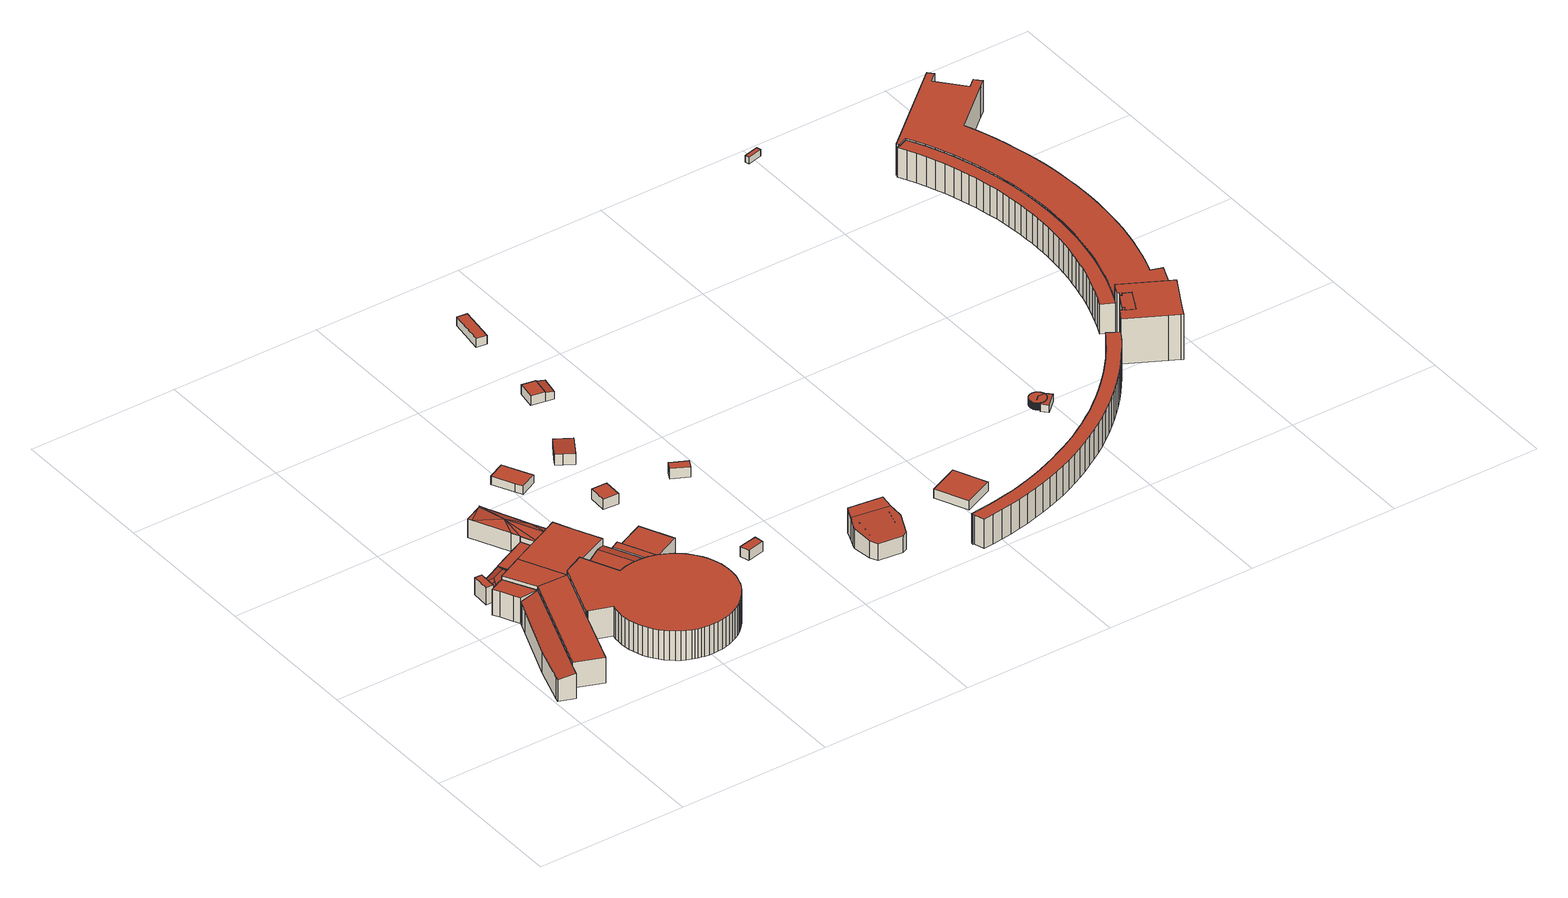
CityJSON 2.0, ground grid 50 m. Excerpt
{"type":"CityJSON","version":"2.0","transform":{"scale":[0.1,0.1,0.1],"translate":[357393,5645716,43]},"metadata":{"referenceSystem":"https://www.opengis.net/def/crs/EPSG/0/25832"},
"CityObjects":{
"building1":{"type":"Building","attributes":{"Gemeindeschluessel":"05315000","Geometrietyp2DReferenz":"3000","function":"31001_2000"},"children":["building1-1","building1-2"]},
"building1-1":{"type":"BuildingPart","attributes":{"roofType":"2100","measuredHeight":8.91},"parents":["building1"],"geometry":[{"type":"Solid","lod":"2","boundaries":[[[[0,1,2,3]],[[4,5,1,0]],[[6,7,5,4]],[[8,9,7,6]],[[10,11,9,8]],[[12,13,14,15]],[[16,17,13,12]],[[3,2,17,16]],[[12,15,10,8,6,4,0,3,16]],[[1,5,7,9,11,14,13,17,2]],[[11,10,15,14]]]],"semantics":{"surfaces":[{"type":"WallSurface"},{"type":"RoofSurface"},{"type":"GroundSurface"},{"type":"ClosureSurface"}],"values":[[0,0,0,0,0,0,0,0,1,2,3]]}}]},
"building1-2":{"type":"BuildingPart","attributes":{"roofType":"1000","measuredHeight":8.97},"parents":["building1"],"geometry":[{"type":"Solid","lod":"2","boundaries":[[[[18,19,20,21]],[[22,15,14,19,18]],[[23,24,11,10,25]],[[26,27,24,23]],[[28,29,27,26]],[[21,20,29,28]],[[26,23,25,22,18,21,28]],[[19,14,11,24,27,29,20]],[[15,22,25,10]],[[11,14,15,10]]]],"semantics":{"surfaces":[{"type":"WallSurface"},{"type":"RoofSurface"},{"type":"GroundSurface"},{"type":"ClosureSurface"}],"values":[[0,0,0,0,0,0,1,2,0,3]]}}]},
"building2":{"type":"Building","attributes":{"Gemeindeschluessel":"05315000","Geometrietyp2DReferenz":"3000","function":"31001_2000","roofType":"1000","measuredHeight":6},"geometry":[{"type":"Solid","lod":"2","boundaries":[[[[30,31,32,33]],[[34,35,31,30]],[[36,37,35,34]],[[33,32,37,36]],[[34,30,33,36]],[[31,35,37,32]]]],"semantics":{"surfaces":[{"type":"WallSurface"},{"type":"RoofSurface"},{"type":"GroundSurface"}],"values":[[0,0,0,0,1,2]]}}]},
"building3":{"type":"Building","attributes":{"Gemeindeschluessel":"05315000","Geometrietyp2DReferenz":"3000","function":"31001_2000"},"address":[{"country":"Germany","locality":"Köln","thoroughfareNumber":"1","thoroughfareName":"Rheinparkweg"}],"children":["building3-1","building3-2"]},
"building3-1":{"type":"BuildingPart","attributes":{"roofType":"1000","measuredHeight":8.98},"parents":["building3"],"geometry":[{"type":"Solid","lod":"2","boundaries":[[[[38,39,40,41]],[[42,43,39,38]],[[44,45,43,42]],[[46,47,45,44]],[[48,49,47,46]],[[50,51,49,48]],[[46,44,42,38,41,50,48]],[[40,39,43,45,47,49,51]],[[51,50,41,40]]]],"semantics":{"surfaces":[{"type":"WallSurface"},{"type":"RoofSurface"},{"type":"GroundSurface"},{"type":"ClosureSurface"}],"values":[[0,0,0,0,0,0,1,2,3]]}}]},
"building3-2":{"type":"BuildingPart","attributes":{"roofType":"1000","measuredHeight":9.02},"parents":["building3"],"geometry":[{"type":"Solid","lod":"2","boundaries":[[[[52,53,51,50]],[[54,55,53,52]],[[41,40,55,54]],[[54,52,50,41]],[[53,55,40,51]],[[51,40,41,50]]]],"semantics":{"surfaces":[{"type":"WallSurface"},{"type":"RoofSurface"},{"type":"GroundSurface"},{"type":"ClosureSurface"}],"values":[[0,0,0,1,2,3]]}}]},
"building4":{"type":"Building","attributes":{"Gemeindeschluessel":"05315000","Geometrietyp2DReferenz":"3000","function":"31001_2000"},"children":["building4-1","building4-2","building4-3"]},
"building4-1":{"type":"BuildingPart","attributes":{"roofType":"5000","measuredHeight":5.73},"parents":["building4"],"geometry":[{"type":"Solid","lod":"2","boundaries":[[[[56,57,58,59]],[[60,61,57,56]],[[62,63,64,65]],[[66,67,63,62]],[[68,69,67,66]],[[59,58,69,68]],[[70,71,66,62,65,72]],[[65,60,72]],[[70,72,60,56,73]],[[56,59,73]],[[70,73,59,68,71]],[[68,66,71]],[[57,61,64,63,67,69,58]],[[61,60,65,64]]]],"semantics":{"surfaces":[{"type":"WallSurface"},{"type":"RoofSurface"},{"type":"GroundSurface"},{"type":"ClosureSurface"}],"values":[[0,0,0,0,0,0,1,1,1,1,1,1,2,3]]}}]},
"building4-2":{"type":"BuildingPart","attributes":{"roofType":"1000","measuredHeight":8.86},"parents":["building4"],"geometry":[{"type":"Solid","lod":"2","boundaries":[[[[41,74,75,76]],[[54,77,64,74,41]],[[78,79,80,81,82]],[[83,84,79,78]],[[85,86,84,83]],[[87,88,86,85]],[[76,75,88,87]],[[85,83,78,82,54,41,76,87]],[[74,64,80,79,84,86,88,75]],[[77,54,82,81]],[[80,64,77,81]]]],"semantics":{"surfaces":[{"type":"WallSurface"},{"type":"RoofSurface"},{"type":"GroundSurface"},{"type":"ClosureSurface"}],"values":[[0,0,0,0,0,0,0,1,2,0,3]]}}]},
"building4-3":{"type":"BuildingPart","attributes":{"roofType":"1000","measuredHeight":4.04},"parents":["building4"],"geometry":[{"type":"Solid","lod":"2","boundaries":[[[[89,90,61,60,91]],[[92,93,90,89]],[[81,80,93,92]],[[65,64,77]],[[81,92,89,91,77]],[[90,93,80,64,61]],[[80,81,77,64]],[[65,77,91,60]],[[61,64,65,60]]]],"semantics":{"surfaces":[{"type":"WallSurface"},{"type":"RoofSurface"},{"type":"GroundSurface"},{"type":"ClosureSurface"}],"values":[[0,0,0,0,1,2,3,0,3]]}}]},
"building5":{"type":"Building","attributes":{"Gemeindeschluessel":"05315000","Geometrietyp2DReferenz":"3000","function":"31001_2000","roofType":"1000","measuredHeight":10.26},"geometry":[{"type":"Solid","lod":"2","boundaries":[[[[94,95,96,97]],[[98,99,95,94]],[[100,101,99,98]],[[102,103,101,100]],[[104,105,103,102]],[[106,107,105,104]],[[108,109,107,106]],[[110,111,109,108]],[[112,113,111,110]],[[114,115,113,112]],[[116,117,115,114]],[[118,119,117,116]],[[120,121,119,118]],[[122,123,121,120]],[[124,125,123,122]],[[126,127,125,124]],[[128,129,127,126]],[[130,131,129,128]],[[132,133,131,130]],[[134,135,133,132]],[[136,137,135,134]],[[138,139,137,136]],[[140,141,139,138]],[[142,143,141,140]],[[144,145,143,142]],[[146,147,145,144]],[[148,149,147,146]],[[150,151,149,148]],[[152,153,151,150]],[[154,155,153,152]],[[156,157,155,154]],[[158,159,157,156]],[[160,161,159,158]],[[162,163,161,160]],[[164,165,163,162]],[[166,167,165,164]],[[168,169,167,166]],[[170,171,169,168]],[[172,173,171,170]],[[174,175,173,172]],[[176,177,175,174]],[[178,179,177,176]],[[180,181,179,178]],[[182,183,181,180]],[[184,185,183,182]],[[186,187,185,184]],[[188,189,187,186]],[[190,191,189,188]],[[192,193,191,190]],[[194,195,193,192]],[[196,197,195,194]],[[198,199,197,196]],[[200,201,199,198]],[[202,203,201,200]],[[204,205,203,202]],[[206,207,205,204]],[[208,209,207,206]],[[210,211,209,208]],[[212,213,211,210]],[[214,215,213,212]],[[216,217,215,214]],[[218,219,217,216]],[[220,221,219,218]],[[222,223,221,220]],[[224,225,223,222]],[[226,227,225,224]],[[228,229,227,226]],[[230,231,229,228]],[[232,233,231,230]],[[234,235,233,232]],[[236,237,235,234]],[[238,239,237,236]],[[240,241,239,238]],[[97,96,241,240]],[[238,236,234,232,230,228,226,224,222,220,218,216,214,212,210,208,206,204,202,200,198,196,194,192,190,188,186,184,182,180,178,176,174,172,170,168,166,164,162,160,158,156,154,152,150,148,146,144,142,140,138,136,134,132,130,128,126,124,122,120,118,116,114,112,110,108,106,104,102,100,98,94,97,240]],[[95,99,101,103,105,107,109,111,113,115,117,119,121,123,125,127,129,131,133,135,137,139,141,143,145,147,149,151,153,155,157,159,161,163,165,167,169,171,173,175,177,179,181,183,185,187,189,191,193,195,197,199,201,203,205,207,209,211,213,215,217,219,221,223,225,227,229,231,233,235,237,239,241,96]]]],"semantics":{"surfaces":[{"type":"WallSurface"},{"type":"RoofSurface"},{"type":"GroundSurface"}],"values":[[0,0,0,0,0,0,0,0,0,0,0,0,0,0,0,0,0,0,0,0,0,0,0,0,0,0,0,0,0,0,0,0,0,0,0,0,0,0,0,0,0,0,0,0,0,0,0,0,0,0,0,0,0,0,0,0,0,0,0,0,0,0,0,0,0,0,0,0,0,0,0,0,0,0,1,2]]}}]},
"building6":{"type":"Building","attributes":{"Gemeindeschluessel":"05315000","Geometrietyp2DReferenz":"3000","function":"51009_1610","roofType":"5000","measuredHeight":7.7},"geometry":[{"type":"Solid","lod":"2","boundaries":[[[[242,243,244,245]],[[246,247,243,242]],[[248,249,247,246]],[[250,251,249,248]],[[252,253,251,250]],[[254,255,253,252]],[[256,257,255,254]],[[258,259,257,256]],[[260,261,259,258]],[[262,263,261,260]],[[264,265,263,262]],[[245,244,265,264]],[[245,266,267]],[[268,266,245]],[[245,264,268]],[[262,258,266]],[[266,268,262]],[[252,269,266]],[[252,266,258]],[[254,252,258]],[[258,256,254]],[[262,260,258]],[[269,250,248]],[[266,269,248]],[[270,271,267,266,248]],[[267,271,242,245]],[[271,270,246,242]],[[270,248,246]],[[268,264,262]],[[269,252,250]],[[243,247,249,251,253,255,257,259,261,263,265,244]]]],"semantics":{"surfaces":[{"type":"WallSurface"},{"type":"RoofSurface"},{"type":"GroundSurface"}],"values":[[0,0,0,0,0,0,0,0,0,0,0,0,1,1,1,1,1,1,1,1,1,1,1,1,1,0,0,0,0,0,2]]}}]},
"building7":{"type":"Building","attributes":{"Gemeindeschluessel":"05315000","Geometrietyp2DReferenz":"3000","function":"31001_2000"},"children":["building7-1","building7-2","building7-3"]},
"building7-1":{"type":"BuildingPart","attributes":{"roofType":"3100","measuredHeight":6.68},"parents":["building7"],"geometry":[{"type":"Solid","lod":"2","boundaries":[[[[272,273,274,275]],[[276,277,273,272]],[[278,279,277,276]],[[280,281,279,278]],[[282,283,281,280]],[[284,285,283,282]],[[286,287,285,284]],[[288,289,287,286]],[[290,291,289,288]],[[292,293,291,290]],[[294,295,296,297]],[[298,299,295,294]],[[300,301,299,298]],[[302,303,301,300]],[[304,305,303,302]],[[275,274,305,304]],[[298,294,297,306,292,290,288,300]],[[286,284,282,280,278,276,272,275,304,302,300,288]],[[273,277,279,281,283,285,287,289,291,293,307,296,295,299,301,303,305,274]],[[307,293,292,306]],[[296,307,306,297]]]],"semantics":{"surfaces":[{"type":"WallSurface"},{"type":"RoofSurface"},{"type":"GroundSurface"},{"type":"ClosureSurface"}],"values":[[0,0,0,0,0,0,0,0,0,0,0,0,0,0,0,0,1,1,2,3,3]]}}]},
"building7-2":{"type":"BuildingPart","attributes":{"roofType":"1000","measuredHeight":6.76},"parents":["building7"],"geometry":[{"type":"Solid","lod":"2","boundaries":[[[[308,309,293,292,310]],[[311,312,309,308]],[[313,311,308,310,314]],[[309,312,296,307,293]],[[311,313,297,296,312]],[[297,313,314,306]],[[307,296,297,306]],[[306,314,310,292]],[[293,307,306,292]]]],"semantics":{"surfaces":[{"type":"WallSurface"},{"type":"RoofSurface"},{"type":"GroundSurface"},{"type":"ClosureSurface"}],"values":[[0,0,1,2,3,0,3,0,3]]}}]},
"building7-3":{"type":"BuildingPart","attributes":{"roofType":"1000","measuredHeight":6.79},"parents":["building7"],"geometry":[{"type":"Solid","lod":"2","boundaries":[[[[315,316,312,311]],[[317,318,316,315]],[[319,294,295,318,317]],[[317,315,311,319]],[[316,318,295,296,312]],[[313,297,294,319,311]],[[295,294,297,296]],[[312,296,297,313,311]]]],"semantics":{"surfaces":[{"type":"WallSurface"},{"type":"RoofSurface"},{"type":"GroundSurface"},{"type":"ClosureSurface"}],"values":[[0,0,0,1,2,0,3,3]]}}]},
"building8":{"type":"Building","attributes":{"Gemeindeschluessel":"05315000","Geometrietyp2DReferenz":"3000","function":"31001_2000","roofType":"1000","measuredHeight":2.9},"geometry":[{"type":"Solid","lod":"2","boundaries":[[[[320,321,322,323]],[[324,325,321,320]],[[326,327,325,324]],[[328,329,327,326]],[[330,331,329,328]],[[323,322,331,330]],[[328,326,324,320,323,330]],[[321,325,327,329,331,322]]]],"semantics":{"surfaces":[{"type":"WallSurface"},{"type":"RoofSurface"},{"type":"GroundSurface"}],"values":[[0,0,0,0,0,0,1,2]]}}]},
"building9":{"type":"Building","attributes":{"Gemeindeschluessel":"05315000","Geometrietyp2DReferenz":"3000","function":"31001_2000","roofType":"1000","measuredHeight":3.58},"geometry":[{"type":"Solid","lod":"2","boundaries":[[[[332,333,334,335]],[[336,337,333,332]],[[338,339,337,336]],[[340,341,339,338]],[[335,334,341,340]],[[338,336,332,335,340]],[[333,337,339,341,334]]]],"semantics":{"surfaces":[{"type":"WallSurface"},{"type":"RoofSurface"},{"type":"GroundSurface"}],"values":[[0,0,0,0,0,1,2]]}}]},
"building10":{"type":"Building","attributes":{"Gemeindeschluessel":"05315000","Geometrietyp2DReferenz":"3000","function":"31001_2000","roofType":"1000","measuredHeight":3.57},"geometry":[{"type":"Solid","lod":"2","boundaries":[[[[342,343,344,345]],[[346,347,343,342]],[[348,349,347,346]],[[350,351,349,348]],[[345,344,351,350]],[[348,346,342,345,350]],[[343,347,349,351,344]]]],"semantics":{"surfaces":[{"type":"WallSurface"},{"type":"RoofSurface"},{"type":"GroundSurface"}],"values":[[0,0,0,0,0,1,2]]}}]},
"building11":{"type":"Building","attributes":{"Gemeindeschluessel":"05315000","Geometrietyp2DReferenz":"3000","function":"31001_2000","roofType":"2100","measuredHeight":3.77},"geometry":[{"type":"Solid","lod":"2","boundaries":[[[[352,353,354,355]],[[356,357,353,352]],[[358,359,357,356]],[[360,361,359,358]],[[362,363,361,360]],[[355,354,363,362]],[[360,358,356,352,355,362]],[[353,357,359,361,363,354]]]],"semantics":{"surfaces":[{"type":"WallSurface"},{"type":"RoofSurface"},{"type":"GroundSurface"}],"values":[[0,0,0,0,0,0,1,2]]}}]},
"building12":{"type":"Building","attributes":{"Gemeindeschluessel":"05315000","Geometrietyp2DReferenz":"3000","function":"31001_2000","roofType":"1000","measuredHeight":3.65},"geometry":[{"type":"Solid","lod":"2","boundaries":[[[[364,365,366,367]],[[368,369,365,364]],[[370,371,369,368]],[[367,366,371,370]],[[368,364,367,370]],[[365,369,371,366]]]],"semantics":{"surfaces":[{"type":"WallSurface"},{"type":"RoofSurface"},{"type":"GroundSurface"}],"values":[[0,0,0,0,1,2]]}}]},
"building13":{"type":"Building","attributes":{"Gemeindeschluessel":"05315000","Geometrietyp2DReferenz":"3000","function":"31001_2000"},"children":["building13-1","building13-2"]},
"building13-1":{"type":"BuildingPart","attributes":{"roofType":"1000","measuredHeight":3.27},"parents":["building13"],"geometry":[{"type":"Solid","lod":"2","boundaries":[[[[372,373,374,375]],[[376,377,373,372]],[[378,379,380,377,376]],[[375,374,381,382,383]],[[378,376,372,375,383]],[[373,377,380,381,374]],[[379,378,383,382]],[[381,380,379,382]]]],"semantics":{"surfaces":[{"type":"WallSurface"},{"type":"RoofSurface"},{"type":"GroundSurface"},{"type":"ClosureSurface"}],"values":[[0,0,0,0,1,2,0,3]]}}]},
"building13-2":{"type":"BuildingPart","attributes":{"roofType":"2100","measuredHeight":3.11},"parents":["building13"],"geometry":[{"type":"Solid","lod":"2","boundaries":[[[[382,381,384,385]],[[386,387,380,379]],[[385,384,387,386]],[[379,382,385,386]],[[381,380,387,384]],[[381,382,379,380]]]],"semantics":{"surfaces":[{"type":"WallSurface"},{"type":"RoofSurface"},{"type":"GroundSurface"},{"type":"ClosureSurface"}],"values":[[0,0,0,1,2,3]]}}]},
"building14":{"type":"Building","attributes":{"Gemeindeschluessel":"05315000","Geometrietyp2DReferenz":"3000","function":"31001_2000","roofType":"2100","measuredHeight":8.04},"geometry":[{"type":"Solid","lod":"2","boundaries":[[[[388,389,390,391]],[[392,393,389,388]],[[394,395,393,392]],[[396,397,395,394]],[[398,399,397,396]],[[400,401,399,398]],[[402,403,401,400]],[[404,405,403,402]],[[406,407,405,404]],[[408,409,407,406]],[[391,390,409,408]],[[406,404,402,400,398,396,394,392,388,391,408]],[[389,393,395,397,399,401,403,405,407,409,390]]]],"semantics":{"surfaces":[{"type":"WallSurface"},{"type":"RoofSurface"},{"type":"GroundSurface"}],"values":[[0,0,0,0,0,0,0,0,0,0,0,1,2]]}}]},
"building15":{"type":"Building","attributes":{"Gemeindeschluessel":"05315000","Geometrietyp2DReferenz":"3000","function":"51009_1610"},"children":["building15-1","building15-2"]},
"building15-1":{"type":"BuildingPart","attributes":{"roofType":"2100","measuredHeight":8.72},"parents":["building15"],"geometry":[{"type":"Solid","lod":"2","boundaries":[[[[410,401,399,411]],[[412,403,401,410]],[[413,405,403,412]],[[414,415,405,413]],[[416,417,418,419]],[[411,399,417,416]],[[419,414,413,412,410,411,416]],[[401,403,405,415,418,417,399]],[[415,414,419,418]]]],"semantics":{"surfaces":[{"type":"WallSurface"},{"type":"RoofSurface"},{"type":"GroundSurface"},{"type":"ClosureSurface"}],"values":[[0,0,0,0,0,0,1,2,3]]}}]},
"building15-2":{"type":"BuildingPart","attributes":{"roofType":"2100","measuredHeight":7.21},"parents":["building15"],"geometry":[{"type":"Solid","lod":"2","boundaries":[[[[420,421,389,388]],[[422,423,421,420]],[[424,419,418,423,422]],[[425,426,415,414,427]],[[428,429,426,425]],[[391,390,429,428]],[[388,389,390,391]],[[428,425,427,424,422,420,388,391]],[[421,423,418,415,426,429,390,389]],[[419,424,427,414]],[[415,418,419,414]]]],"semantics":{"surfaces":[{"type":"WallSurface"},{"type":"RoofSurface"},{"type":"GroundSurface"},{"type":"ClosureSurface"}],"values":[[0,0,0,0,0,0,0,1,2,0,3]]}}]},
"building16":{"type":"Building","attributes":{"Gemeindeschluessel":"05315000","Geometrietyp2DReferenz":"3000","function":"31001_2600","roofType":"1000","measuredHeight":3.02},"geometry":[{"type":"Solid","lod":"2","boundaries":[[[[430,431,432,433]],[[434,435,431,430]],[[436,437,435,434]],[[433,432,437,436]],[[434,430,433,436]],[[431,435,437,432]]]],"semantics":{"surfaces":[{"type":"WallSurface"},{"type":"RoofSurface"},{"type":"GroundSurface"}],"values":[[0,0,0,0,1,2]]}}]},
"building17":{"type":"Building","attributes":{"Gemeindeschluessel":"05315000","Geometrietyp2DReferenz":"3000","function":"31001_2600","roofType":"1000","measuredHeight":3.12},"geometry":[{"type":"Solid","lod":"2","boundaries":[[[[438,439,440,441]],[[442,443,439,438]],[[444,445,443,442]],[[441,440,445,444]],[[442,438,441,444]],[[439,443,445,440]]]],"semantics":{"surfaces":[{"type":"WallSurface"},{"type":"RoofSurface"},{"type":"GroundSurface"}],"values":[[0,0,0,0,1,2]]}}]},
"building18":{"type":"Building","attributes":{"Gemeindeschluessel":"05315000","Geometrietyp2DReferenz":"3000","function":"51009_1610","roofType":"1000","measuredHeight":10.29},"geometry":[{"type":"Solid","lod":"2","boundaries":[[[[446,447,448,449]],[[450,451,447,446]],[[452,453,451,450]],[[454,455,453,452]],[[456,457,455,454]],[[458,459,457,456]],[[460,461,459,458]],[[462,463,461,460]],[[464,465,463,462]],[[466,467,465,464]],[[468,469,467,466]],[[470,471,469,468]],[[472,473,471,470]],[[474,475,473,472]],[[476,477,475,474]],[[478,479,477,476]],[[480,481,479,478]],[[482,483,481,480]],[[484,485,483,482]],[[486,487,485,484]],[[488,489,487,486]],[[490,491,489,488]],[[492,493,491,490]],[[494,495,493,492]],[[496,497,495,494]],[[498,499,497,496]],[[500,501,499,498]],[[502,503,501,500]],[[504,505,503,502]],[[506,507,505,504]],[[508,509,507,506]],[[510,511,509,508]],[[512,513,511,510]],[[514,515,513,512]],[[516,517,515,514]],[[518,519,517,516]],[[520,521,519,518]],[[522,523,521,520]],[[524,525,523,522]],[[526,527,525,524]],[[528,529,527,526]],[[530,531,529,528]],[[532,533,531,530]],[[534,535,533,532]],[[536,537,535,534]],[[538,539,537,536]],[[540,541,539,538]],[[542,543,541,540]],[[544,545,543,542]],[[546,547,545,544]],[[548,549,547,546]],[[550,551,549,548]],[[552,553,551,550]],[[554,555,553,552]],[[556,557,555,554]],[[558,559,557,556]],[[560,561,559,558]],[[562,563,561,560]],[[564,565,563,562]],[[566,567,565,564]],[[568,569,567,566]],[[570,571,569,568]],[[572,573,571,570]],[[574,575,573,572]],[[576,577,575,574]],[[449,448,577,576]],[[574,572,570,568,566,564,562,560,558,556,554,552,550,548,546,544,542,540,538,536,534,532,530,528,526,524,522,520,518,516,514,512,510,508,506,504,502,500,498,496,494,492,490,488,486,484,482,480,478,476,474,472,470,468,466,464,462,460,458,456,454,452,450,446,449,576]],[[447,451,453,455,457,459,461,463,465,467,469,471,473,475,477,479,481,483,485,487,489,491,493,495,497,499,501,503,505,507,509,511,513,515,517,519,521,523,525,527,529,531,533,535,537,539,541,543,545,547,549,551,553,555,557,559,561,563,565,567,569,571,573,575,577,448]]]],"semantics":{"surfaces":[{"type":"WallSurface"},{"type":"RoofSurface"},{"type":"GroundSurface"}],"values":[[0,0,0,0,0,0,0,0,0,0,0,0,0,0,0,0,0,0,0,0,0,0,0,0,0,0,0,0,0,0,0,0,0,0,0,0,0,0,0,0,0,0,0,0,0,0,0,0,0,0,0,0,0,0,0,0,0,0,0,0,0,0,0,0,0,0,1,2]]}}]},
"building19":{"type":"Building","attributes":{"Gemeindeschluessel":"05315000","Geometrietyp2DReferenz":"3000","function":"51009_1610","roofType":"1000","measuredHeight":2.44},"geometry":[{"type":"Solid","lod":"2","boundaries":[[[[578,579,580,581]],[[582,583,579,578]],[[584,585,583,582]],[[586,587,585,584]],[[588,589,587,586]],[[590,591,589,588]],[[592,593,591,590]],[[594,595,593,592]],[[596,597,595,594]],[[598,599,597,596]],[[600,601,599,598]],[[602,603,601,600]],[[604,605,603,602]],[[606,607,605,604]],[[608,609,607,606]],[[610,611,609,608]],[[612,613,611,610]],[[614,615,613,612]],[[616,617,615,614]],[[618,619,617,616]],[[620,621,619,618]],[[622,623,621,620]],[[624,625,623,622]],[[626,627,625,624]],[[628,629,627,626]],[[630,631,629,628]],[[632,633,631,630]],[[634,635,633,632]],[[636,637,635,634]],[[638,639,637,636]],[[640,641,639,638]],[[642,643,641,640]],[[644,645,643,642]],[[646,647,645,644]],[[648,649,647,646]],[[650,651,649,648]],[[652,653,651,650]],[[654,655,653,652]],[[656,657,655,654]],[[658,659,657,656]],[[660,661,659,658]],[[662,663,661,660]],[[664,665,663,662]],[[666,667,665,664]],[[668,669,667,666]],[[670,671,669,668]],[[672,673,671,670]],[[674,675,673,672]],[[676,677,675,674]],[[678,679,677,676]],[[680,681,679,678]],[[682,683,681,680]],[[684,685,683,682]],[[686,687,685,684]],[[688,689,687,686]],[[690,691,689,688]],[[692,693,691,690]],[[694,695,693,692]],[[696,697,695,694]],[[698,699,697,696]],[[581,580,699,698]],[[696,694,692,690,688,686,684,682,680,678,676,674,672,670,668,666,664,662,660,658,656,654,652,650,648,646,644,642,640,638,636,634,632,630,628,626,624,622,620,618,616,614,612,610,608,606,604,602,600,598,596,594,592,590,588,586,584,582,578,581,698]],[[579,583,585,587,589,591,593,595,597,599,601,603,605,607,609,611,613,615,617,619,621,623,625,627,629,631,633,635,637,639,641,643,645,647,649,651,653,655,657,659,661,663,665,667,669,671,673,675,677,679,681,683,685,687,689,691,693,695,697,699,580]]]],"semantics":{"surfaces":[{"type":"WallSurface"},{"type":"RoofSurface"},{"type":"GroundSurface"}],"values":[[0,0,0,0,0,0,0,0,0,0,0,0,0,0,0,0,0,0,0,0,0,0,0,0,0,0,0,0,0,0,0,0,0,0,0,0,0,0,0,0,0,0,0,0,0,0,0,0,0,0,0,0,0,0,0,0,0,0,0,0,0,1,2]]}}]},
"building20":{"type":"Building","attributes":{"Gemeindeschluessel":"05315000","Geometrietyp2DReferenz":"3000","function":"31001_2000","roofType":"1000","measuredHeight":2.45},"geometry":[{"type":"Solid","lod":"2","boundaries":[[[[700,701,702,703]],[[704,705,701,700]],[[706,707,705,704]],[[708,709,707,706]],[[710,711,709,708]],[[712,713,711,710]],[[714,715,713,712]],[[703,702,715,714]],[[712,710,708,706,704,700,703,714]],[[701,705,707,709,711,713,715,702]]]],"semantics":{"surfaces":[{"type":"WallSurface"},{"type":"RoofSurface"},{"type":"GroundSurface"}],"values":[[0,0,0,0,0,0,0,0,1,2]]}}]},
"building21":{"type":"Building","attributes":{"Geometrietyp2DReferenz":"3000","Gemeindeschluessel":"05315000","function":"51009_1610","roofType":"1000","measuredHeight":15.71},"geometry":[{"type":"Solid","lod":"2","boundaries":[[[[716,717,718,719]],[[720,721,717,716]],[[722,723,721,720]],[[724,725,723,722]],[[726,727,725,724]],[[728,729,727,726]],[[730,731,729,728]],[[732,733,731,730]],[[719,718,733,732]],[[730,728,726,724,722,720,716,719,732]],[[717,721,723,725,727,729,731,733,718]]]],"semantics":{"surfaces":[{"type":"WallSurface"},{"type":"RoofSurface"},{"type":"GroundSurface"}],"values":[[0,0,0,0,0,0,0,0,0,1,2]]}}]},
"building22":{"type":"Building","attributes":{"Gemeindeschluessel":"05315000","Geometrietyp2DReferenz":"3000","function":"31001_3030","roofType":"1000","measuredHeight":15.85},"geometry":[{"type":"Solid","lod":"2","boundaries":[[[[734,735,736,737]],[[738,739,735,734]],[[740,741,739,738]],[[742,743,741,740]],[[744,745,743,742]],[[746,747,745,744]],[[748,723,747,746]],[[749,721,723,748]],[[750,717,721,749]],[[751,718,717,750]],[[752,733,718,751]],[[753,731,733,752]],[[754,729,731,753]],[[755,727,729,754]],[[756,725,727,755]],[[757,758,725,756]],[[759,760,758,757]],[[761,762,760,759]],[[763,764,762,761]],[[765,766,764,763]],[[767,768,766,765]],[[769,770,768,767]],[[771,772,770,769]],[[773,774,772,771]],[[737,736,774,773]],[[771,769,767,765,763,761,759,757,756,755,754,753,752,751,750,749,748,746,744,742,740,738,734,737,773]],[[735,739,741,743,745,747,723,721,717,718,733,731,729,727,725,758,760,762,764,766,768,770,772,774,736]]]],"semantics":{"surfaces":[{"type":"WallSurface"},{"type":"RoofSurface"},{"type":"GroundSurface"}],"values":[[0,0,0,0,0,0,0,0,0,0,0,0,0,0,0,0,0,0,0,0,0,0,0,0,0,1,2]]}}]},
"building23":{"type":"Building","attributes":{"Gemeindeschluessel":"05315000","Geometrietyp2DReferenz":"3000","function":"31001_2000","roofType":"1000","measuredHeight":2.29},"geometry":[{"type":"Solid","lod":"2","boundaries":[[[[775,776,777,778]],[[779,780,776,775]],[[781,782,780,779]],[[778,777,782,781]],[[779,775,778,781]],[[776,780,782,777]]]],"semantics":{"surfaces":[{"type":"WallSurface"},{"type":"RoofSurface"},{"type":"GroundSurface"}],"values":[[0,0,0,0,1,2]]}}]},
"building24":{"type":"Building","attributes":{"Gemeindeschluessel":"05315000","Geometrietyp2DReferenz":"3000","function":"51009_1610","roofType":"1000","measuredHeight":10.35},"geometry":[{"type":"Solid","lod":"2","boundaries":[[[[783,784,785,786]],[[787,788,784,783]],[[789,790,788,787]],[[791,792,790,789]],[[793,794,792,791]],[[795,796,794,793]],[[797,798,796,795]],[[799,800,798,797]],[[801,802,800,799]],[[803,804,802,801]],[[805,806,804,803]],[[807,808,806,805]],[[809,810,808,807]],[[811,812,810,809]],[[813,814,812,811]],[[815,816,814,813]],[[817,818,816,815]],[[819,820,818,817]],[[821,822,820,819]],[[823,824,822,821]],[[825,826,824,823]],[[827,828,826,825]],[[829,830,828,827]],[[831,832,830,829]],[[833,834,832,831]],[[835,836,834,833]],[[837,838,836,835]],[[839,840,838,837]],[[841,842,840,839]],[[843,844,842,841]],[[845,846,844,843]],[[847,848,846,845]],[[849,850,848,847]],[[851,852,850,849]],[[853,854,852,851]],[[855,856,854,853]],[[857,858,856,855]],[[859,860,858,857]],[[861,862,860,859]],[[863,864,862,861]],[[865,866,864,863]],[[867,868,866,865]],[[869,870,868,867]],[[871,872,870,869]],[[873,874,872,871]],[[875,876,874,873]],[[877,878,876,875]],[[879,880,878,877]],[[881,882,880,879]],[[883,884,882,881]],[[885,886,884,883]],[[887,888,886,885]],[[889,890,888,887]],[[891,892,890,889]],[[893,894,892,891]],[[895,896,894,893]],[[897,898,896,895]],[[899,900,898,897]],[[901,902,900,899]],[[903,904,902,901]],[[905,906,904,903]],[[907,908,906,905]],[[909,910,908,907]],[[911,912,910,909]],[[913,914,912,911]],[[915,916,914,913]],[[917,918,916,915]],[[919,920,918,917]],[[921,922,920,919]],[[923,924,922,921]],[[786,785,924,923]],[[921,919,917,915,913,911,909,907,905,903,901,899,897,895,893,891,889,887,885,883,881,879,877,875,873,871,869,867,865,863,861,859,857,855,853,851,849,847,845,843,841,839,837,835,833,831,829,827,825,823,821,819,817,815,813,811,809,807,805,803,801,799,797,795,793,791,789,787,783,786,923]],[[784,788,790,792,794,796,798,800,802,804,806,808,810,812,814,816,818,820,822,824,826,828,830,832,834,836,838,840,842,844,846,848,850,852,854,856,858,860,862,864,866,868,870,872,874,876,878,880,882,884,886,888,890,892,894,896,898,900,902,904,906,908,910,912,914,916,918,920,922,924,785]]]],"semantics":{"surfaces":[{"type":"WallSurface"},{"type":"RoofSurface"},{"type":"GroundSurface"}],"values":[[0,0,0,0,0,0,0,0,0,0,0,0,0,0,0,0,0,0,0,0,0,0,0,0,0,0,0,0,0,0,0,0,0,0,0,0,0,0,0,0,0,0,0,0,0,0,0,0,0,0,0,0,0,0,0,0,0,0,0,0,0,0,0,0,0,0,0,0,0,0,0,1,2]]}}]},
"building25":{"type":"Building","attributes":{"Gemeindeschluessel":"05315000","Geometrietyp2DReferenz":"3000","function":"31001_3030","roofType":"1000","measuredHeight":10.9},"geometry":[{"type":"Solid","lod":"2","boundaries":[[[[925,828,830,926]],[[927,826,828,925]],[[928,824,826,927]],[[929,822,824,928]],[[930,820,822,929]],[[931,818,820,930]],[[932,816,818,931]],[[933,814,816,932]],[[934,812,814,933]],[[935,810,812,934]],[[936,808,810,935]],[[937,806,808,936]],[[938,804,806,937]],[[939,802,804,938]],[[940,800,802,939]],[[941,798,800,940]],[[942,796,798,941]],[[943,794,796,942]],[[944,792,794,943]],[[945,790,792,944]],[[946,788,790,945]],[[947,784,788,946]],[[948,785,784,947]],[[949,924,785,948]],[[950,922,924,949]],[[951,920,922,950]],[[952,918,920,951]],[[953,916,918,952]],[[954,914,916,953]],[[955,912,914,954]],[[956,910,912,955]],[[957,908,910,956]],[[958,906,908,957]],[[959,960,906,958]],[[961,962,960,959]],[[963,964,962,961]],[[965,966,964,963]],[[967,968,966,965]],[[969,970,968,967]],[[971,972,970,969]],[[973,974,972,971]],[[975,976,974,973]],[[977,978,976,975]],[[979,980,978,977]],[[981,982,980,979]],[[983,984,982,981]],[[985,986,984,983]],[[987,988,986,985]],[[989,990,988,987]],[[991,992,990,989]],[[993,994,992,991]],[[995,996,994,993]],[[997,998,996,995]],[[999,1000,998,997]],[[1001,1002,1000,999]],[[1003,1004,1002,1001]],[[1005,1006,1004,1003]],[[1007,1008,1006,1005]],[[1009,1010,1008,1007]],[[1011,1012,1010,1009]],[[1013,1014,1012,1011]],[[1015,1016,1014,1013]],[[1017,1018,1016,1015]],[[1019,1020,1018,1017]],[[1021,1022,1020,1019]],[[1023,1024,1022,1021]],[[1025,1026,1024,1023]],[[1027,1028,1026,1025]],[[1029,1030,1028,1027]],[[1031,1032,1030,1029]],[[926,830,1032,1031]],[[1029,1027,1025,1023,1021,1019,1017,1015,1013,1011,1009,1007,1005,1003,1001,999,997,995,993,991,989,987,985,983,981,979,977,975,973,971,969,967,965,963,961,959,958,957,956,955,954,953,952,951,950,949,948,947,946,945,944,943,942,941,940,939,938,937,936,935,934,933,932,931,930,929,928,927,925,926,1031]],[[828,826,824,822,820,818,816,814,812,810,808,806,804,802,800,798,796,794,792,790,788,784,785,924,922,920,918,916,914,912,910,908,906,960,962,964,966,968,970,972,974,976,978,980,982,984,986,988,990,992,994,996,998,1000,1002,1004,1006,1008,1010,1012,1014,1016,1018,1020,1022,1024,1026,1028,1030,1032,830]]]],"semantics":{"surfaces":[{"type":"WallSurface"},{"type":"RoofSurface"},{"type":"GroundSurface"}],"values":[[0,0,0,0,0,0,0,0,0,0,0,0,0,0,0,0,0,0,0,0,0,0,0,0,0,0,0,0,0,0,0,0,0,0,0,0,0,0,0,0,0,0,0,0,0,0,0,0,0,0,0,0,0,0,0,0,0,0,0,0,0,0,0,0,0,0,0,0,0,0,0,1,2]]}}]}
},
"vertices":[
[13,139,84],[13,139,9],[9,127,9],[9,127,84],[55,266,83],[55,266,9],[127,451,84],[127,451,9],[139,483,84],[139,483,9],[145,498,84],[145,498,9],[72,140,98],[72,140,9],[206,500,9],[206,500,98],[60,107,98],[60,107,9],
[153,602,99],[153,602,9],[136,595,9],[136,595,99],[206,500,99],[135,517,99],[135,517,9],[145,498,99],[115,557,99],[115,557,9],[103,579,99],[103,579,9],
[97,657,97],[97,657,37],[95,597,37],[95,597,97],[121,656,97],[121,656,37],[119,596,97],[119,596,37],
[295,461,112],[295,461,22],[308,497,22],[308,497,112],[235,301,112],[235,301,22],[229,285,112],[229,285,22],[163,105,112],[163,105,22],[72,140,112],[72,140,22],[206,500,112],[206,500,22],
[153,602,112],[153,602,22],[238,643,112],[238,643,22],
[121,660,61],[121,660,24],[122,658,24],[122,658,61],[210,702,61],[210,702,24],[153,602,61],[153,602,24],[238,643,24],[238,643,61],[136,595,61],[136,595,24],[121,627,61],[121,627,24],[154,640,81],[150,633,78],[197,660,81],[125,659,63],
[308,497,24],[374,528,24],[374,528,112],[238,643,64],[423,730,112],[423,730,24],[359,700,24],[359,700,64],[359,700,112],[447,678,112],[447,678,24],[449,674,112],[449,674,24],[493,582,112],[493,582,24],
[303,746,64],[303,746,24],[210,702,64],[331,759,64],[331,759,24],
[374,528,128],[374,528,25],[308,497,25],[308,497,128],[430,408,128],[430,408,25],[442,412,128],[442,412,25],[455,416,128],[455,416,25],[468,418,128],[468,418,25],[481,420,128],[481,420,25],[495,420,128],[495,420,25],[508,420,128],[508,420,25],[521,419,128],[521,419,25],[534,417,128],[534,417,25],[544,415,128],[544,415,25],[554,412,128],[554,412,25],[563,409,128],[563,409,25],[578,402,128],[578,402,25],[593,395,128],[593,395,25],[606,386,128],[606,386,25],[619,376,128],[619,376,25],[631,365,128],[631,365,25],[642,353,128],[642,353,25],[652,340,128],[652,340,25],[661,326,128],[661,326,25],[669,312,128],[669,312,25],[675,297,128],[675,297,25],[680,281,128],[680,281,25],[684,265,128],[684,265,25],[686,249,128],[686,249,25],[687,233,128],[687,233,25],[687,217,128],[687,217,25],[685,200,128],[685,200,25],[682,185,128],[682,185,25],[677,170,128],[677,170,25],[672,155,128],[672,155,25],[665,141,128],[665,141,25],[657,127,128],[657,127,25],[648,115,128],[648,115,25],[638,103,128],[638,103,25],[626,91,128],[626,91,25],[614,81,128],[614,81,25],[602,72,128],[602,72,25],[588,64,128],[588,64,25],[574,57,128],[574,57,25],[559,51,128],[559,51,25],[544,47,128],[544,47,25],[529,43,128],[529,43,25],[513,41,128],[513,41,25],[498,41,128],[498,41,25],[482,41,128],[482,41,25],[466,43,128],[466,43,25],[457,45,128],[457,45,25],[447,47,128],[447,47,25],[438,50,128],[438,50,25],[429,53,128],[429,53,25],[414,60,128],[414,60,25],[400,67,128],[400,67,25],[387,76,128],[387,76,25],[374,86,128],[374,86,25],[362,97,128],[362,97,25],[351,109,128],[351,109,25],[341,122,128],[341,122,25],[333,135,128],[333,135,25],[325,150,128],[325,150,25],[319,165,128],[319,165,25],[314,180,128],[314,180,25],[310,196,128],[310,196,25],[308,212,128],[308,212,25],[307,228,128],[307,228,25],[308,244,128],[308,244,25],[309,260,128],[309,260,25],[313,276,128],[313,276,25],[239,301,128],[239,301,25],[238,300,128],[238,300,25],[235,301,128],[235,301,25],[295,461,128],[295,461,25],
[333,917,82],[333,917,17],[319,946,17],[319,946,82],[335,912,82],[335,912,17],[393,790,82],[393,790,17],[423,730,82],[423,730,17],[359,700,82],[359,700,17],[331,759,82],[331,759,17],[329,758,82],[329,758,17],[331,763,82],[331,763,17],[319,788,82],[319,788,17],[320,790,82],[320,790,17],[259,918,82],[259,918,17],[334,842,94],[319,946,85],[265,905,82],[394,716,94],[335,912,84],[333,917,84],
[495,420,83],[495,420,26],[508,420,26],[508,420,86],[481,420,79],[481,420,26],[468,418,76],[468,418,26],[455,416,72],[455,416,26],[442,412,68],[442,412,26],[430,408,65],[430,408,26],[374,528,65],[374,528,26],[466,569,93],[466,569,26],[493,582,88],[493,582,26],[507,553,88],[507,553,26],[589,442,83],[589,442,26],[588,444,26],[588,444,83],[584,440,84],[584,440,26],[537,418,93],[537,418,26],[534,417,92],[534,417,26],[521,419,89],[521,419,26],[562,438,88],[562,438,26],
[532,565,94],[532,565,26],[507,553,94],[538,551,94],[538,551,26],[588,444,94],[562,438,94],
[626,592,94],[626,592,26],[677,483,94],[677,483,26],[589,442,94],
[511,1105,56],[511,1105,27],[455,1078,27],[455,1078,56],[546,1034,56],[546,1034,27],[558,1012,56],[558,1012,27],[502,984,56],[502,984,27],[490,1007,56],[490,1007,27],
[650,856,59],[650,856,23],[648,796,23],[648,796,59],[680,856,59],[680,856,23],[702,855,59],[702,855,23],[700,793,59],[700,793,23],
[829,375,65],[829,375,29],[836,345,29],[836,345,65],[889,387,65],[889,387,29],[895,357,65],[895,357,29],[840,346,65],[840,346,29],
[680,1083,54],[680,1083,20],[663,1056,20],[663,1056,58],[713,1134,46],[713,1134,20],[764,1102,46],[764,1102,20],[714,1024,58],[714,1024,20],[684,1043,58],[684,1043,20],
[906,837,56],[906,837,20],[892,810,20],[892,810,56],[960,809,56],[960,809,20],[946,782,56],[946,782,20],
[787,1393,53],[787,1393,20],[776,1332,20],[776,1332,53],[827,1386,53],[827,1386,20],[832,1385,53],[832,1385,51],[832,1385,20],[821,1324,20],[821,1324,51],[821,1324,53],
[850,1319,20],[850,1319,46],[861,1380,46],[861,1380,20],
[1144,139,79],[1144,139,21],[1225,129,21],[1225,129,79],[1131,163,82],[1131,163,21],[1123,225,90],[1123,225,21],[1128,238,92],[1128,238,21],[1138,264,96],[1138,264,21],[1153,301,101],[1153,301,21],[1266,286,101],[1266,286,21],[1269,232,94],[1269,232,21],[1270,205,90],[1270,205,21],[1241,137,80],[1241,137,21],
[1153,301,108],[1138,264,95],[1266,286,108],[1269,232,91],[1249,235,91],[1249,235,21],[1142,252,91],[1142,252,21],[1150,251,21],[1150,251,91],
[1138,162,81],[1138,162,21],[1148,192,85],[1148,192,21],[1150,251,93],[1236,180,86],[1236,180,21],[1249,235,93],[1239,153,82],[1239,153,21],
[829,1768,54],[829,1768,23],[812,1649,23],[812,1649,54],[862,1763,54],[862,1763,23],[846,1644,54],[846,1644,23],
[1544,332,59],[1544,332,27],[1445,287,27],[1445,287,59],[1592,225,59],[1592,225,27],[1494,181,59],[1494,181,27],
[2199,420,132],[2199,420,29],[2220,448,29],[2220,448,132],[2177,393,132],[2177,393,29],[2155,367,132],[2155,367,29],[2132,342,132],[2132,342,29],[2107,317,132],[2107,317,29],[2084,294,132],[2084,294,29],[2060,272,132],[2060,272,29],[2035,251,132],[2035,251,29],[2009,230,132],[2009,230,29],[1983,210,132],[1983,210,29],[1956,191,132],[1956,191,29],[1928,173,132],[1928,173,29],[1900,156,132],[1900,156,29],[1872,139,132],[1872,139,29],[1842,123,132],[1842,123,29],[1813,108,132],[1813,108,29],[1783,94,132],[1783,94,29],[1752,81,132],[1752,81,29],[1721,69,132],[1721,69,29],[1690,58,132],[1690,58,29],[1658,48,132],[1658,48,29],[1625,38,132],[1625,38,29],[1591,29,132],[1591,29,29],[1557,22,132],[1557,22,29],[1522,15,132],[1522,15,29],[1487,10,132],[1487,10,29],[1453,5,132],[1453,5,29],[1418,2,132],[1418,2,29],[1408,36,132],[1408,36,29],[1405,36,132],[1405,36,29],[1405,45,132],[1405,45,29],[1438,48,132],[1438,48,29],[1470,52,132],[1470,52,29],[1502,57,132],[1502,57,29],[1534,63,132],[1534,63,29],[1566,69,132],[1566,69,29],[1598,77,132],[1598,77,29],[1629,86,132],[1629,86,29],[1661,96,132],[1661,96,29],[1690,106,132],[1690,106,29],[1720,118,132],[1720,118,29],[1749,130,132],[1749,130,29],[1778,143,132],[1778,143,29],[1806,156,132],[1806,156,29],[1834,171,132],[1834,171,29],[1862,186,132],[1862,186,29],[1889,202,132],[1889,202,29],[1917,220,132],[1917,220,29],[1945,239,132],[1945,239,29],[1972,258,132],[1972,258,29],[1998,279,132],[1998,279,29],[2023,300,132],[2023,300,29],[2048,322,132],[2048,322,29],[2072,345,132],[2072,345,29],[2094,367,132],[2094,367,29],[2116,390,132],[2116,390,29],[2137,414,132],[2137,414,29],[2157,438,132],[2157,438,29],[2176,463,132],[2176,463,29],[2195,488,132],[2195,488,29],[2213,514,132],[2213,514,29],[2230,540,132],[2230,540,29],[2267,517,132],[2267,517,29],[2259,504,132],[2259,504,29],[2240,476,132],[2240,476,29],
[1976,472,54],[1976,472,30],[1977,476,30],[1977,476,54],[1973,468,54],[1973,468,30],[1970,464,54],[1970,464,30],[1967,461,54],[1967,461,30],[1965,459,54],[1965,459,30],[1963,458,54],[1963,458,30],[1961,457,54],[1961,457,30],[1958,456,54],[1958,456,30],[1956,456,54],[1956,456,30],[1954,456,54],[1954,456,30],[1951,455,54],[1951,455,30],[1949,455,54],[1949,455,30],[1946,456,54],[1946,456,30],[1943,457,54],[1943,457,30],[1942,457,54],[1942,457,30],[1940,457,54],[1940,457,30],[1938,458,54],[1938,458,30],[1936,460,54],[1936,460,30],[1934,461,54],[1934,461,30],[1932,463,54],[1932,463,30],[1930,464,54],[1930,464,30],[1929,466,54],[1929,466,30],[1927,468,54],[1927,468,30],[1926,470,54],[1926,470,30],[1925,472,54],[1925,472,30],[1924,475,54],[1924,475,30],[1923,480,54],[1923,480,30],[1923,482,54],[1923,482,30],[1923,485,54],[1923,485,30],[1924,487,54],[1924,487,30],[1925,492,54],[1925,492,30],[1926,495,54],[1926,495,30],[1927,497,54],[1927,497,30],[1928,499,54],[1928,499,30],[1930,501,54],[1930,501,30],[1932,503,54],[1932,503,30],[1933,504,54],[1933,504,30],[1935,506,54],[1935,506,30],[1938,507,54],[1938,507,30],[1940,508,54],[1940,508,30],[1942,509,54],[1942,509,30],[1944,509,54],[1944,509,30],[1947,510,54],[1947,510,30],[1949,510,54],[1949,510,30],[1954,510,54],[1954,510,30],[1959,509,54],[1959,509,30],[1961,508,54],[1961,508,30],[1964,507,54],[1964,507,30],[1966,506,54],[1966,506,30],[1968,504,54],[1968,504,30],[1970,502,54],[1970,502,30],[1971,501,54],[1971,501,30],[1973,499,54],[1973,499,30],[1974,497,54],[1974,497,30],[1975,494,54],[1975,494,30],[1976,492,54],[1976,492,30],[1977,490,54],[1977,490,30],[1978,487,54],[1978,487,30],[1978,485,54],[1978,485,30],[1978,480,54],[1978,480,30],
[1937,452,54],[1937,452,29],[1955,432,29],[1955,432,54],[1940,455,54],[1940,455,29],[1941,474,54],[1941,474,29],[1956,488,54],[1956,488,29],[1974,487,54],[1974,487,29],[1978,490,54],[1978,490,29],[1996,470,54],[1996,470,29],
[2293,534,188],[2293,534,30],[2322,519,30],[2322,519,188],[2299,543,188],[2299,543,30],[2293,547,188],[2293,547,30],[2323,601,188],[2323,601,30],[2329,597,188],[2329,597,30],[2334,606,188],[2334,606,30],[2361,592,188],[2361,592,30],[2327,528,188],[2327,528,30],
[2411,421,189],[2411,421,30],[2417,418,30],[2417,418,189],[2379,439,189],[2379,439,30],[2259,504,189],[2259,504,30],[2267,517,189],[2267,517,30],[2281,541,189],[2281,541,30],[2288,537,189],[2288,537,30],[2293,547,189],[2299,543,189],[2293,534,189],[2322,519,189],[2327,528,189],[2361,592,189],[2334,606,189],[2329,597,189],[2323,601,189],[2328,610,189],[2328,610,30],[2323,613,189],[2323,613,30],[2335,639,189],[2335,639,30],[2341,652,189],[2341,652,30],[2460,588,189],[2460,588,30],[2491,571,189],[2491,571,30],[2498,567,189],[2498,567,30],[2479,531,189],[2479,531,30],[2437,455,189],[2437,455,30],
[2006,1942,53],[2006,1942,30],[1956,1929,30],[1956,1929,53],[2009,1927,53],[2009,1927,30],[1960,1915,53],[1960,1915,30],
[2411,1365,133],[2411,1365,29],[2403,1396,29],[2403,1396,133],[2418,1333,133],[2418,1333,29],[2424,1302,133],[2424,1302,29],[2429,1270,133],[2429,1270,29],[2433,1238,133],[2433,1238,29],[2436,1206,133],[2436,1206,29],[2438,1174,133],[2438,1174,29],[2439,1142,133],[2439,1142,29],[2440,1109,133],[2440,1109,29],[2439,1076,133],[2439,1076,29],[2438,1044,133],[2438,1044,29],[2435,1011,133],[2435,1011,29],[2432,978,133],[2432,978,29],[2428,946,133],[2428,946,29],[2422,914,133],[2422,914,29],[2416,881,133],[2416,881,29],[2409,848,133],[2409,848,29],[2400,814,133],[2400,814,29],[2390,781,133],[2390,781,29],[2380,748,133],[2380,748,29],[2368,716,133],[2368,716,29],[2355,684,133],[2355,684,29],[2341,652,133],[2341,652,29],[2335,639,133],[2335,639,29],[2294,659,133],[2294,659,29],[2306,686,133],[2306,686,29],[2317,714,133],[2317,714,29],[2328,741,133],[2328,741,29],[2338,770,133],[2338,770,29],[2347,798,133],[2347,798,29],[2356,827,133],[2356,827,29],[2363,855,133],[2363,855,29],[2369,880,133],[2369,880,29],[2374,906,133],[2374,906,29],[2379,931,133],[2379,931,29],[2383,960,133],[2383,960,29],[2387,989,133],[2387,989,29],[2390,1018,133],[2390,1018,29],[2392,1047,133],[2392,1047,29],[2394,1077,133],[2394,1077,29],[2394,1103,133],[2394,1103,29],[2394,1129,133],[2394,1129,29],[2393,1156,133],[2393,1156,29],[2392,1182,133],[2392,1182,29],[2390,1209,133],[2390,1209,29],[2388,1234,133],[2388,1234,29],[2385,1260,133],[2385,1260,29],[2381,1285,133],[2381,1285,29],[2376,1311,133],[2376,1311,29],[2371,1336,133],[2371,1336,29],[2365,1363,133],[2365,1363,29],[2359,1390,133],[2359,1390,29],[2351,1416,133],[2351,1416,29],[2343,1443,133],[2343,1443,29],[2333,1473,133],[2333,1473,29],[2322,1503,133],[2322,1503,29],[2310,1532,133],[2310,1532,29],[2297,1562,133],[2297,1562,29],[2284,1590,133],[2284,1590,29],[2269,1618,133],[2269,1618,29],[2277,1622,133],[2277,1622,29],[2278,1620,133],[2278,1620,29],[2310,1634,133],[2310,1634,29],[2325,1605,133],[2325,1605,29],[2339,1577,133],[2339,1577,29],[2352,1547,133],[2352,1547,29],[2364,1518,133],[2364,1518,29],[2375,1488,133],[2375,1488,29],[2385,1457,133],[2385,1457,29],[2395,1427,133],[2395,1427,29],
[2355,684,138],[2341,652,138],[2368,716,138],[2380,748,138],[2390,781,138],[2400,814,138],[2409,848,138],[2416,881,138],[2422,914,138],[2428,946,138],[2432,978,138],[2435,1011,138],[2438,1044,138],[2439,1076,138],[2440,1109,138],[2439,1142,138],[2438,1174,138],[2436,1206,138],[2433,1238,138],[2429,1270,138],[2424,1302,138],[2418,1333,138],[2411,1365,138],[2403,1396,138],[2395,1427,138],[2385,1457,138],[2375,1488,138],[2364,1518,138],[2352,1547,138],[2339,1577,138],[2325,1605,138],[2310,1634,138],[2278,1620,138],[2277,1622,138],[2272,1628,138],[2272,1628,29],[2545,1861,138],[2545,1861,29],[2561,1843,138],[2561,1843,29],[2533,1819,138],[2533,1819,29],[2607,1734,138],[2607,1734,29],[2634,1757,138],[2634,1757,29],[2654,1734,138],[2654,1734,29],[2632,1716,138],[2632,1716,29],[2483,1589,138],[2483,1589,29],[2496,1554,138],[2496,1554,29],[2509,1519,138],[2509,1519,29],[2520,1483,138],[2520,1483,29],[2530,1447,138],[2530,1447,29],[2539,1411,138],[2539,1411,29],[2548,1375,138],[2548,1375,29],[2555,1338,138],[2555,1338,29],[2561,1301,138],[2561,1301,29],[2566,1267,138],[2566,1267,29],[2569,1233,138],[2569,1233,29],[2572,1199,138],[2572,1199,29],[2574,1164,138],[2574,1164,29],[2575,1130,138],[2575,1130,29],[2575,1096,138],[2575,1096,29],[2574,1061,138],[2574,1061,29],[2572,1025,138],[2572,1025,29],[2569,989,138],[2569,989,29],[2565,953,138],[2565,953,29],[2560,918,138],[2560,918,29],[2553,882,138],[2553,882,29],[2546,847,138],[2546,847,29],[2537,812,138],[2537,812,29],[2528,777,138],[2528,777,29],[2517,742,138],[2517,742,29],[2505,708,138],[2505,708,29],[2543,695,138],[2543,695,29],[2491,571,138],[2491,571,29],[2460,588,138],[2460,588,29]
]}
